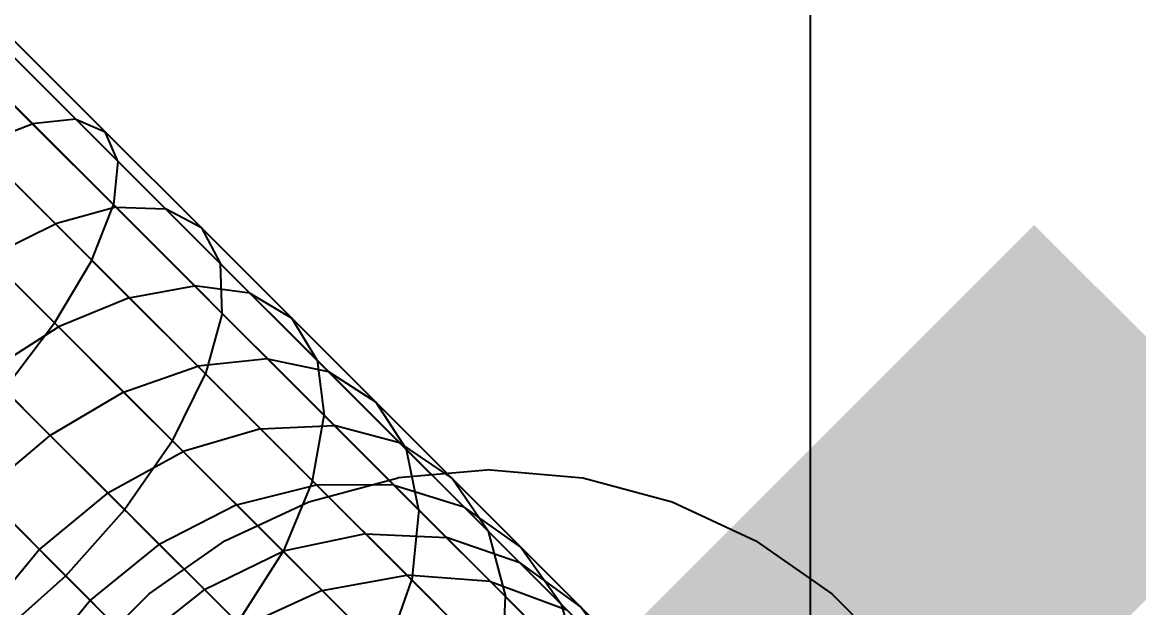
# Model space of a CAD drawing. Extents: x 11992 to 29481, y -6727 to 6811.
# Drawn here: x 18757.35 to 18788.89, y 570.73 to 587.28 of the extents above; entities that cross this region are included whole.
import ezdxf

# ---------------------------------------------------------------- set-up
doc = ezdxf.new("R2010")
doc.units = 0
doc.header["$MEASUREMENT"] = 0
doc.layers.get('0').update_dxf_attribs({"color": 8, "linetype": 'CONTINUOUS'})
doc.layers.get('Defpoints').update_dxf_attribs({"color": 8, "linetype": 'CONTINUOUS'})
doc.layers.add('zoylight 4标注', color=9, linetype='CONTINUOUS')
doc.styles.add('CCD-DIM', font='archs.shx', dxfattribs={"width": 0.8})
doc.dimstyles.new('zoylight_DIM_40', dxfattribs={"dimscale": 40, "dimtxt": 1.9, "dimasz": 0.4, "dimexe": 0.5, "dimexo": 0.5, "dimgap": 0.5, "dimtad": 1, "dimdec": 0, "dimrnd": 5, "dimzin": 12, "dimdsep": 46, "dimtxsty": 'CCD-DIM', "dimblk": 'CCD_Dimension_Tick', "dimcen": 0.125, "dimclrd": 44, "dimclre": 44, "dimclrt": 50, "dimadec": 0, "dimazin": 0, "dimtfac": 1, "dimtdec": 0, "dimtmove": 2, "dimatfit": 3, "dimldrblk": 'CCD_Leader_Dot', "dimfxl": 0, "dimtvp": 1, "dimtolj": 1, "dimtzin": 0, "dimarcsym": 0})

# ---------------------------------------------------------------- blocks, each defined once
blk = doc.blocks.new('CCD_Dimension_Tick')
at = {"color": 0, "linetype": 'ByBlock'}
for p, q in [((-1.0906, 0), (0, 0)), ((0, 0), (1.0906, 0))]:
    blk.add_line(p, q, dxfattribs=at)
at = {"color": 0, "linetype": 'Continuous', "const_width": 0.6075}
blk.add_lwpolyline([(-0.6104, -0.6104), (0.6104, 0.6104)], dxfattribs=at)
blk = doc.blocks.new('*D21')
at = {"layer": 'Defpoints', "color": 0, "linetype": 'Continuous'}
for p in [(18779.609, 630.547), (18899.609, 630.547), (18779.609, 568.343)]:
    blk.add_point(p, dxfattribs=at)
at = {"layer": 'zoylight 4标注', "color": 44, "linetype": 'Continuous', "lineweight": -2}
blk.add_line((18779.609, 610.547), (18779.609, 548.343), dxfattribs=at)
at = {"layer": 'zoylight 4标注', "color": 44, "lineweight": -2}
for p, q in [((18899.609, 610.547), (18899.609, 548.343)), ((18883.609, 568.343), (18795.609, 568.343))]:
    blk.add_line(p, q, dxfattribs=at)
at = {"layer": 'zoylight 4标注', "color": 44, "linetype": 'Continuous', "lineweight": -2, "xscale": 16, "yscale": 16, "zscale": 16, "rotation": 180}
blk.add_blockref('CCD_Dimension_Tick', (18779.609, 568.343), dxfattribs=at)
at = {"layer": 'zoylight 4标注', "color": 44, "linetype": 'Continuous', "lineweight": -2, "xscale": 16, "yscale": 16, "zscale": 16}
blk.add_blockref('CCD_Dimension_Tick', (18899.609, 568.343), dxfattribs=at)
at = {"layer": 'zoylight 4标注', "color": 50, "linetype": 'Continuous', "insert": (18839.609, 491.572), "char_height": 76, "attachment_point": 5, "style": 'CCD-DIM'}
blk.add_mtext('\\A1;120', dxfattribs=at)
blk = doc.blocks.new('CCD_Leader_Dot')
at = {"color": 0, "linetype": 'ByBlock'}
blk.add_line((-5, 0), (-10, 0), dxfattribs=at)
at = {"color": 0, "linetype": 'ByBlock', "const_width": 5}
blk.add_lwpolyline([(-2.5, 0, 1), (2.5, 0, 1)], format="xyb", close=True, dxfattribs=at)

msp = doc.modelspace()

# ---------------------------------------------------------------- linework, layer by layer
for p, q in [((18760.053, 583.349, -1348.788), (18685.638, 657.764, -1346.443)), ((18758.866, 584.536, -1353.498), (18685.947, 657.455, -1351.425)), ((18759.313, 580.554, -1344.709), (18683.602, 656.264, -1342.129)), ((18755.119, 586.926, -1354.659), (18757.634, 584.41, -1355.696)), ((18756.834, 587.042, -1349.956), (18759.696, 584.179, -1351.143)), ((18768.558, 573.487, -1353.409), (18756.718, 585.326, -1345.253)), ((18756.071, 583.795, -1357.577), (18757.634, 584.41, -1355.696)), ((18758.866, 584.536, -1353.498), (18757.634, 584.41, -1355.696)), ((18759.998, 582.046, -1357.104), (18757.634, 584.41, -1355.696)), ((18758.866, 584.536, -1353.498), (18759.696, 584.179, -1351.143)), ((18763.783, 579.619, -1356.894), (18758.866, 584.536, -1353.498)), ((18760.053, 583.349, -1348.788), (18759.696, 584.179, -1351.143)), ((18762.414, 581.462, -1352.762), (18759.696, 584.179, -1351.143)), ((18756.071, 583.795, -1357.577), (18758.289, 581.578, -1358.898)), ((18760.053, 583.349, -1348.788), (18759.928, 582.117, -1346.591)), ((18760.053, 583.349, -1348.788), (18762.953, 580.449, -1350.516)), ((18754.802, 582.239, -1341.811), (18758.266, 578.776, -1343.259)), ((18759.313, 580.554, -1344.709), (18759.928, 582.117, -1346.591)), ((18759.998, 582.046, -1357.104), (18758.289, 581.578, -1358.898)), ((18767.856, 574.188, -1366.004), (18759.998, 582.046, -1357.104)), ((18759.998, 582.046, -1357.104), (18761.401, 582.001, -1355.008)), ((18762.414, 581.462, -1352.762), (18761.401, 582.001, -1355.008)), ((18756.398, 580.643, -1360.282), (18758.289, 581.578, -1358.898)), ((18760.374, 579.492, -1360.549), (18758.289, 581.578, -1358.898)), ((18762.414, 581.462, -1352.762), (18762.953, 580.449, -1350.516)), ((18769.499, 574.376, -1359.921), (18762.414, 581.462, -1352.762)), ((18756.398, 580.643, -1360.282), (18758.378, 578.663, -1361.849)), ((18759.313, 580.554, -1344.709), (18758.266, 578.776, -1343.259)), ((18759.313, 580.554, -1344.709), (18762.53, 577.336, -1346.625)), ((18762.999, 579.046, -1348.42), (18762.953, 580.449, -1350.516)), ((18765.678, 577.724, -1352.672), (18762.953, 580.449, -1350.516)), ((18760.374, 579.492, -1360.549), (18762.22, 579.824, -1358.863)), ((18763.783, 579.619, -1356.894), (18762.22, 579.824, -1358.863)), ((18763.783, 579.619, -1356.894), (18765.993, 577.409, -1359.129)), ((18763.783, 579.619, -1356.894), (18764.967, 578.908, -1354.783)), ((18760.374, 579.492, -1360.549), (18758.378, 578.663, -1361.849)), ((18760.374, 579.492, -1360.549), (18762.31, 577.557, -1362.508)), ((18762.999, 579.046, -1348.42), (18762.53, 577.336, -1346.625)), ((18756.365, 577.378, -1362.66), (18758.378, 578.663, -1361.849)), ((18756.844, 576.899, -1342.354), (18758.266, 578.776, -1343.259)), ((18764.722, 572.319, -1347.716), (18758.266, 578.776, -1343.259)), ((18760.216, 576.825, -1363.709), (18758.378, 578.663, -1361.849)), ((18765.678, 577.724, -1352.672), (18764.967, 578.908, -1354.783)), ((18764.282, 577.762, -1360.949), (18762.31, 577.557, -1362.508)), ((18764.282, 577.762, -1360.949), (18765.993, 577.409, -1359.129)), ((18765.678, 577.724, -1352.672), (18768.205, 575.197, -1355.228)), ((18765.678, 577.724, -1352.672), (18765.883, 576.161, -1350.703)), ((18756.365, 577.378, -1362.66), (18758.142, 575.6, -1364.458)), ((18760.216, 576.825, -1363.709), (18762.31, 577.557, -1362.508)), ((18764.079, 575.787, -1364.75), (18762.31, 577.557, -1362.508)), ((18768.012, 575.39, -1361.689), (18765.993, 577.409, -1359.129)), ((18767.336, 576.54, -1357.179), (18765.993, 577.409, -1359.129)), ((18761.596, 575.446, -1345.242), (18762.53, 577.336, -1346.625)), ((18765.551, 574.315, -1349.017), (18762.53, 577.336, -1346.625)), ((18766.396, 567.347, -1349.9), (18756.844, 576.899, -1342.354)), ((18760.216, 576.825, -1363.709), (18758.142, 575.6, -1364.458)), ((18760.216, 576.825, -1363.709), (18761.897, 575.145, -1365.839)), ((18767.336, 576.54, -1357.179), (18768.205, 575.197, -1355.228)), ((18765.551, 574.315, -1349.017), (18765.883, 576.161, -1350.703)), ((18764.079, 575.787, -1364.75), (18766.167, 575.877, -1363.338)), ((18768.012, 575.39, -1361.689), (18766.167, 575.877, -1363.338)), ((18756.226, 573.981, -1364.719), (18758.142, 575.6, -1364.458)), ((18759.768, 573.975, -1366.518), (18758.142, 575.6, -1364.458)), ((18764.079, 575.787, -1364.75), (18761.897, 575.145, -1365.839)), ((18764.079, 575.787, -1364.75), (18765.665, 574.201, -1367.253)), ((18761.596, 575.446, -1345.242), (18760.244, 573.498, -1344.379)), ((18768.012, 575.39, -1361.689), (18769.822, 573.58, -1364.545)), ((18768.012, 575.39, -1361.689), (18769.499, 574.376, -1359.921)), ((18768.558, 573.487, -1353.409), (18768.205, 575.197, -1355.228)), ((18770.513, 572.889, -1358.153), (18768.205, 575.197, -1355.228)), ((18758.581, 571.627, -1344.078), (18755.156, 575.051, -1342.039)), ((18759.768, 573.975, -1366.518), (18761.897, 575.145, -1365.839)), ((18764.718, 572.323, -1370.816), (18761.897, 575.145, -1365.839)), ((18770.577, 574.63, -2432.353), (18767.973, 574.402, -2432.353)), ((18770.577, 574.63, -2322.353), (18767.973, 574.402, -2322.353)), ((18770.577, 574.63, -2432.353), (18773.182, 574.402, -2432.353)), ((18770.577, 574.63, -2322.353), (18773.182, 574.402, -2322.353)), ((18770.577, 574.63, -2432.353), (18770.577, 574.63, -2322.353)), ((18765.551, 574.315, -1349.017), (18764.722, 572.319, -1347.716)), ((18765.447, 573.725, -2432.353), (18767.973, 574.402, -2432.353)), ((18765.447, 573.725, -2322.353), (18767.973, 574.402, -2322.353)), ((18765.551, 574.315, -1349.017), (18768.352, 571.514, -1351.85)), ((18767.973, 574.402, -2432.353), (18767.973, 574.402, -2322.353)), ((18770.513, 572.889, -1358.153), (18769.499, 574.376, -1359.921)), ((18771.438, 572.437, -1362.981), (18769.499, 574.376, -1359.921)), ((18773.182, 574.402, -2432.353), (18773.182, 574.402, -2322.353)), ((18773.182, 574.402, -2432.353), (18775.708, 573.725, -2432.353)), ((18773.182, 574.402, -2322.353), (18775.708, 573.725, -2322.353)), ((18756.226, 573.981, -1364.719), (18759.272, 570.935, -1369.026)), ((18759.768, 573.975, -1366.518), (18757.832, 572.375, -1366.755)), ((18759.768, 573.975, -1366.518), (18761.224, 572.518, -1368.817)), ((18763.403, 573.638, -1368.216), (18765.665, 574.201, -1367.253)), ((18767.856, 574.188, -1366.004), (18765.665, 574.201, -1367.253)), ((18767.05, 572.816, -1369.99), (18765.665, 574.201, -1367.253)), ((18767.856, 574.188, -1366.004), (18769.332, 572.713, -1368.92)), ((18767.856, 574.188, -1366.004), (18769.822, 573.58, -1364.545)), ((18763.403, 573.638, -1368.216), (18761.224, 572.518, -1368.817)), ((18763.077, 572.62, -2432.353), (18765.447, 573.725, -2432.353)), ((18763.077, 572.62, -2322.353), (18765.447, 573.725, -2322.353)), ((18765.447, 573.725, -2432.353), (18765.447, 573.725, -2322.353)), ((18775.708, 573.725, -2432.353), (18775.708, 573.725, -2322.353)), ((18775.708, 573.725, -2432.353), (18778.077, 572.62, -2432.353)), ((18775.708, 573.725, -2322.353), (18778.077, 572.62, -2322.353)), ((18758.581, 571.627, -1344.078), (18760.244, 573.498, -1344.379)), ((18768.558, 573.487, -1353.409), (18768.352, 571.514, -1351.85)), ((18768.558, 573.487, -1353.409), (18771, 571.044, -1356.504)), ((18771.438, 572.437, -1362.981), (18769.822, 573.58, -1364.545)), ((18771.403, 571.999, -1367.67), (18769.822, 573.58, -1364.545)), ((18767.05, 572.816, -1369.99), (18764.718, 572.323, -1370.816)), ((18767.05, 572.816, -1369.99), (18768.218, 571.649, -1372.939)), ((18767.05, 572.816, -1369.99), (18769.332, 572.713, -1368.92)), ((18771.403, 571.999, -1367.67), (18769.332, 572.713, -1368.92)), ((18770.576, 571.468, -1372.062), (18769.332, 572.713, -1368.92)), ((18770.513, 572.889, -1358.153), (18772.581, 570.821, -1361.417)), ((18770.513, 572.889, -1358.153), (18771, 571.044, -1356.504)), ((18756.232, 570.44, -1366.518), (18757.832, 572.375, -1366.755)), ((18759.272, 570.935, -1369.026), (18761.224, 572.518, -1368.817)), ((18760.936, 571.12, -2432.353), (18763.077, 572.62, -2432.353)), ((18760.936, 571.12, -2322.353), (18763.077, 572.62, -2322.353)), ((18762.496, 571.247, -1371.33), (18761.224, 572.518, -1368.817)), ((18762.496, 571.247, -1371.33), (18764.718, 572.323, -1370.816)), ((18763.077, 572.62, -2432.353), (18763.077, 572.62, -2322.353)), ((18765.827, 571.215, -1373.615), (18764.718, 572.323, -1370.816)), ((18771.438, 572.437, -1362.981), (18773.132, 570.743, -1366.33)), ((18771.438, 572.437, -1362.981), (18772.581, 570.821, -1361.417)), ((18778.077, 572.62, -2432.353), (18778.077, 572.62, -2322.353)), ((18778.077, 572.62, -2432.353), (18780.219, 571.12, -2432.353)), ((18778.077, 572.62, -2322.353), (18780.219, 571.12, -2322.353)), ((18763.437, 570.306, -1346.906), (18764.722, 572.319, -1347.716)), ((18767.621, 569.421, -1350.649), (18764.722, 572.319, -1347.716)), ((18771.403, 571.999, -1367.67), (18772.737, 570.665, -1371.038)), ((18771.403, 571.999, -1367.67), (18773.132, 570.743, -1366.33)), ((18758.581, 571.627, -1344.078), (18756.709, 569.963, -1344.379)), ((18758.581, 571.627, -1344.078), (18764.776, 565.431, -1349.638)), ((18765.827, 571.215, -1373.615), (18768.218, 571.649, -1372.939)), ((18767.621, 569.421, -1350.649), (18768.352, 571.514, -1351.85)), ((18770.576, 571.468, -1372.062), (18768.218, 571.649, -1372.939)), ((18769.152, 570.715, -1376.076), (18768.218, 571.649, -1372.939)), ((18773.202, 566.664, -1358.709), (18768.352, 571.514, -1351.85)), ((18770.576, 571.468, -1372.062), (18771.571, 570.473, -1375.406)), ((18770.576, 571.468, -1372.062), (18772.737, 570.665, -1371.038)), ((18759.087, 569.271, -2432.353), (18760.936, 571.12, -2432.353)), ((18759.087, 569.271, -2322.353), (18760.936, 571.12, -2322.353)), ((18762.496, 571.247, -1371.33), (18760.528, 569.679, -1371.51)), ((18760.936, 571.12, -2432.353), (18760.936, 571.12, -2322.353)), ((18762.496, 571.247, -1371.33), (18763.568, 570.175, -1374.037)), ((18765.827, 571.215, -1373.615), (18763.568, 570.175, -1374.037)), ((18765.827, 571.215, -1373.615), (18766.713, 570.328, -1376.593)), ((18780.219, 571.12, -2432.353), (18780.219, 571.12, -2322.353)), ((18780.219, 571.12, -2432.353), (18782.068, 569.271, -2432.353)), ((18780.219, 571.12, -2322.353), (18782.068, 569.271, -2322.353)), ((18759.272, 570.935, -1369.026), (18757.689, 568.983, -1368.817)), ((18759.272, 570.935, -1369.026), (18760.528, 569.679, -1371.51)), ((18770.91, 568.956, -1355.092), (18771, 571.044, -1356.504)), ((18773.189, 568.855, -1359.959), (18771, 571.044, -1356.504)), ((18773.189, 568.855, -1359.959), (18772.581, 570.821, -1361.417)), ((18774.388, 569.014, -1364.991), (18772.581, 570.821, -1361.417)), ((18774.388, 569.014, -1364.991), (18773.132, 570.743, -1366.33)), ((18774.562, 569.314, -1369.941), (18773.132, 570.743, -1366.33))]:
    msp.add_line(p, q)

# ---------------------------------------------------------------- dimensions: what is measured, and where the dimension line sits
at = {"layer": 'zoylight 4标注', "linetype": 'Continuous'}
dim = msp.add_linear_dim(base=(18779.609, 568.343), p1=(18899.609, 630.547), p2=(18779.609, 630.547), angle=180, dimstyle='zoylight_DIM_40', dxfattribs=at)
dim.commit()
dim.dimension.update_dxf_attribs({"geometry": '*D21', "text_midpoint": (18839.609, 491.572), "dimtype": 161})

doc.saveas('drawing.dxf')
